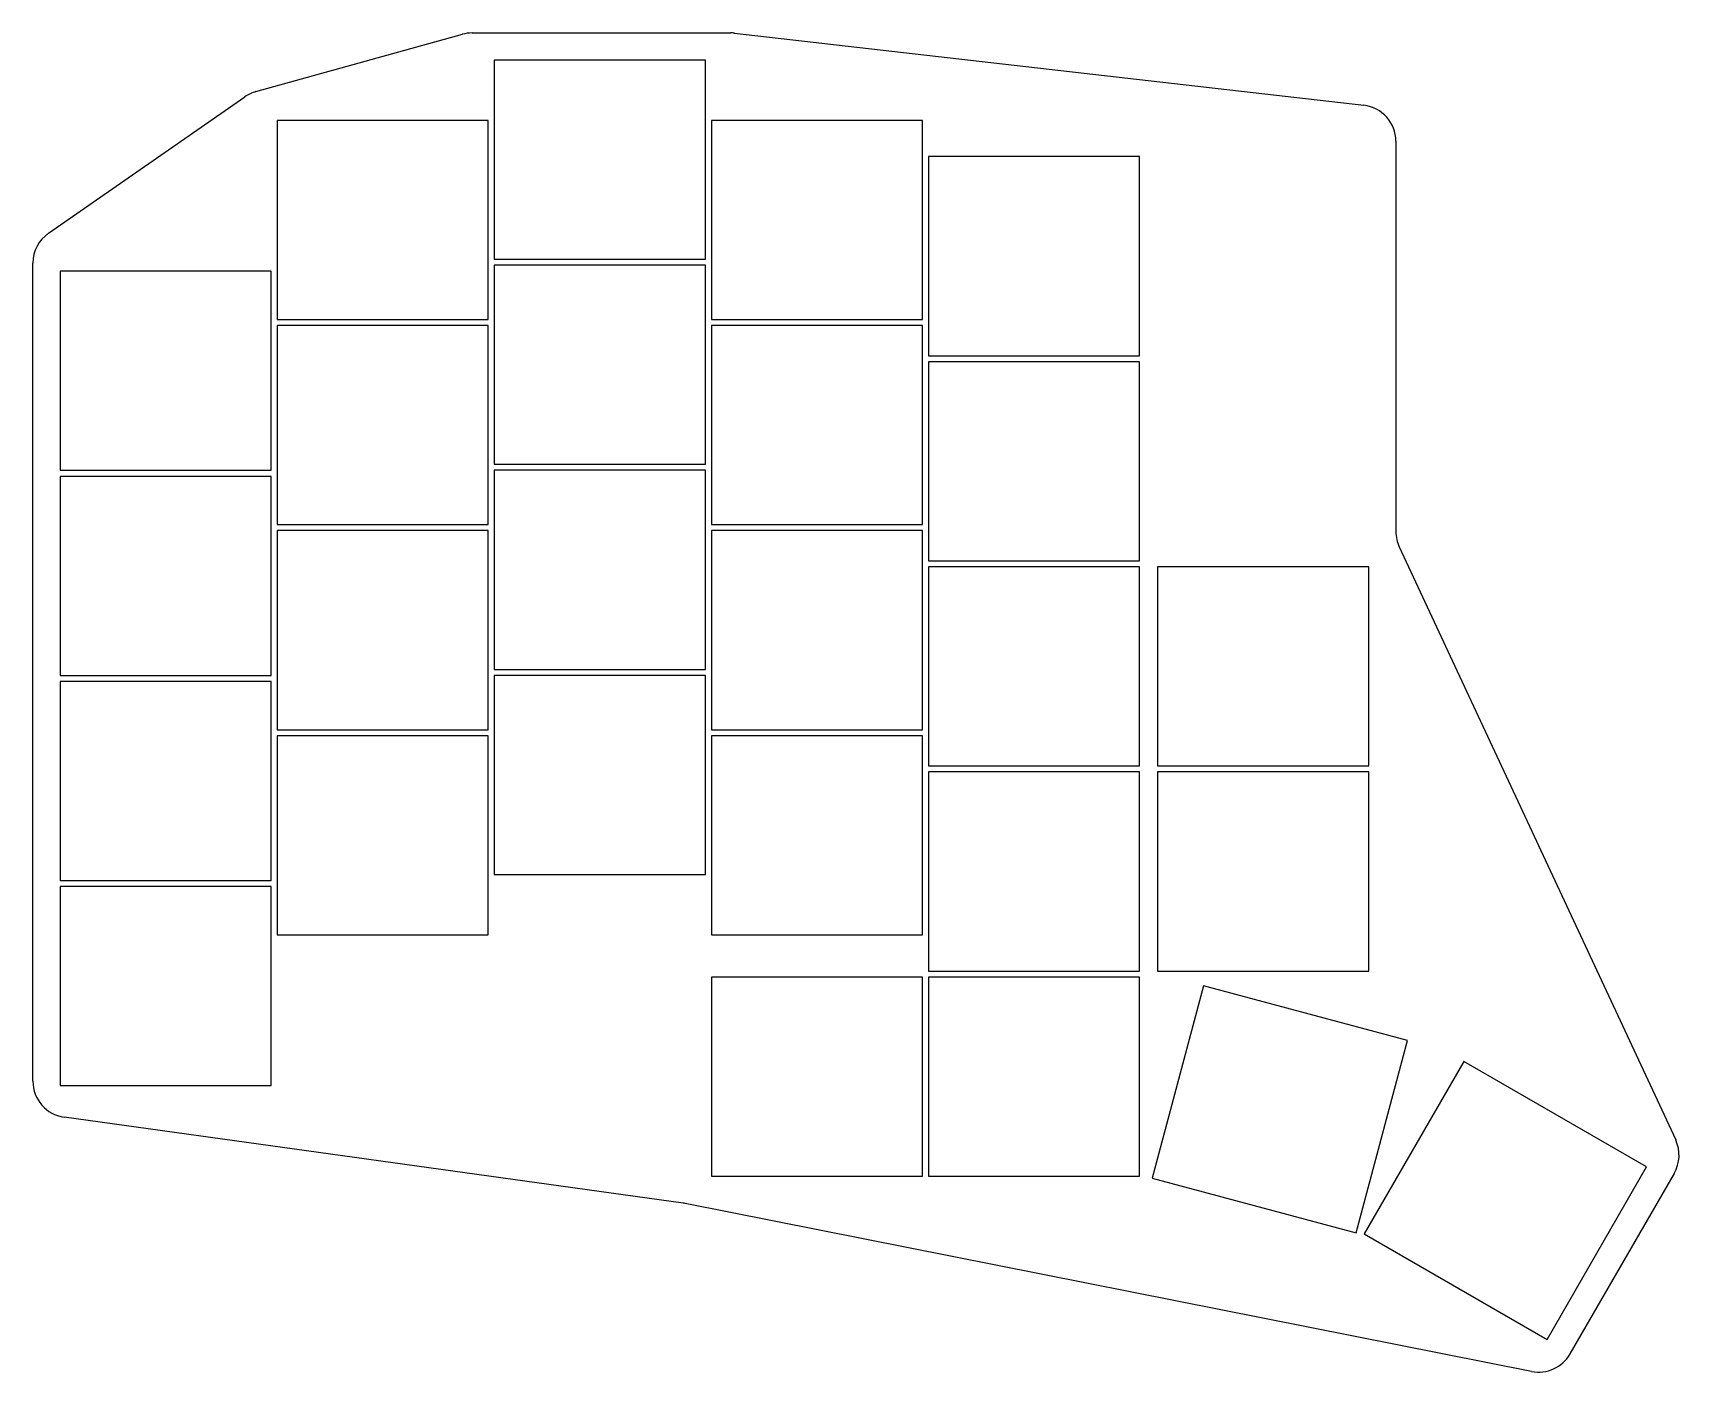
# Model space of a CAD drawing. Header units: millimetres. Extents: x 89 to 225, y -132 to -21.
import ezdxf

# ---------------------------------------------------------------- set-up
doc = ezdxf.new("R2010")
doc.units = ezdxf.units.MM

msp = doc.modelspace()

# ---------------------------------------------------------------- linework, layer by layer
for p, q in [((107.49, -25.86), (124.61, -21.11)), ((125.41, -21), (146.83, -21)), ((147.17, -21.02), (199.34, -27)), ((144.75, -23.25), (127.25, -23.25)), ((127.25, -23.25), (127.25, -39.75)), ((144.75, -39.75), (144.75, -23.25)), ((90.29, -37.6), (106.58, -26.29)), ((126.75, -28.25), (109.25, -28.25)), ((109.25, -28.25), (109.25, -44.75)), ((126.75, -44.75), (126.75, -28.25)), ((162.75, -28.25), (145.25, -28.25)), ((145.25, -28.25), (145.25, -44.75)), ((162.75, -44.75), (162.75, -28.25)), ((202, -29.98), (202, -62.33)), ((180.75, -31.25), (163.25, -31.25)), ((163.25, -31.25), (163.25, -47.75)), ((180.75, -47.75), (180.75, -31.25)), ((89, -107.89), (89, -40.07)), ((108.75, -40.75), (91.25, -40.75)), ((91.25, -40.75), (91.25, -57.25)), ((108.75, -57.25), (108.75, -40.75)), ((127.25, -39.75), (144.75, -39.75)), ((144.75, -40.25), (127.25, -40.25)), ((127.25, -40.25), (127.25, -56.75)), ((144.75, -56.75), (144.75, -40.25)), ((109.25, -44.75), (126.75, -44.75)), ((145.25, -44.75), (162.75, -44.75)), ((126.75, -45.25), (109.25, -45.25)), ((109.25, -45.25), (109.25, -61.75)), ((126.75, -61.75), (126.75, -45.25)), ((162.75, -45.25), (145.25, -45.25)), ((145.25, -45.25), (145.25, -61.75)), ((162.75, -61.75), (162.75, -45.25)), ((163.25, -47.75), (180.75, -47.75)), ((180.75, -48.25), (163.25, -48.25)), ((163.25, -48.25), (163.25, -64.75)), ((180.75, -64.75), (180.75, -48.25)), ((91.25, -57.25), (108.75, -57.25)), ((127.25, -56.75), (144.75, -56.75)), ((144.75, -57.25), (127.25, -57.25)), ((127.25, -57.25), (127.25, -73.75)), ((144.75, -73.75), (144.75, -57.25)), ((108.75, -57.75), (91.25, -57.75)), ((91.25, -57.75), (91.25, -74.25)), ((108.75, -74.25), (108.75, -57.75)), ((109.25, -61.75), (126.75, -61.75)), ((126.75, -62.25), (109.25, -62.25)), ((109.25, -62.25), (109.25, -78.75)), ((126.75, -78.75), (126.75, -62.25)), ((145.25, -61.75), (162.75, -61.75)), ((162.75, -62.25), (145.25, -62.25)), ((145.25, -62.25), (145.25, -78.75)), ((162.75, -78.75), (162.75, -62.25)), ((202.28, -63.6), (225.2, -112.75)), ((163.25, -64.75), (180.75, -64.75)), ((180.75, -65.25), (163.25, -65.25)), ((163.25, -65.25), (163.25, -81.75)), ((180.75, -81.75), (180.75, -65.25)), ((199.75, -65.25), (182.25, -65.25)), ((182.25, -65.25), (182.25, -81.75)), ((199.75, -81.75), (199.75, -65.25)), ((91.25, -74.25), (108.75, -74.25)), ((108.75, -74.75), (91.25, -74.75)), ((91.25, -74.75), (91.25, -91.25)), ((108.75, -91.25), (108.75, -74.75)), ((127.25, -73.75), (144.75, -73.75)), ((144.75, -74.25), (127.25, -74.25)), ((127.25, -74.25), (127.25, -90.75)), ((144.75, -90.75), (144.75, -74.25)), ((109.25, -78.75), (126.75, -78.75)), ((145.25, -78.75), (162.75, -78.75)), ((126.75, -79.25), (109.25, -79.25)), ((109.25, -79.25), (109.25, -95.75)), ((126.75, -95.75), (126.75, -79.25)), ((162.75, -79.25), (145.25, -79.25)), ((145.25, -79.25), (145.25, -95.75)), ((162.75, -95.75), (162.75, -79.25)), ((163.25, -81.75), (180.75, -81.75)), ((182.25, -81.75), (199.75, -81.75)), ((180.75, -82.25), (163.25, -82.25)), ((163.25, -82.25), (163.25, -98.75)), ((180.75, -98.75), (180.75, -82.25)), ((199.75, -82.25), (182.25, -82.25)), ((182.25, -82.25), (182.25, -98.75)), ((199.75, -98.75), (199.75, -82.25)), ((91.25, -91.25), (108.75, -91.25)), ((127.25, -90.75), (144.75, -90.75)), ((108.75, -91.75), (91.25, -91.75)), ((91.25, -91.75), (91.25, -108.25)), ((108.75, -108.25), (108.75, -91.75)), ((109.25, -95.75), (126.75, -95.75)), ((145.25, -95.75), (162.75, -95.75)), ((162.75, -99.25), (145.25, -99.25)), ((145.25, -99.25), (145.25, -115.75)), ((162.75, -115.75), (162.75, -99.25)), ((163.25, -98.75), (180.75, -98.75)), ((180.75, -99.25), (163.25, -99.25)), ((163.25, -99.25), (163.25, -115.75)), ((180.75, -115.75), (180.75, -99.25)), ((182.25, -98.75), (199.75, -98.75)), ((186.06, -99.97), (181.79, -115.91)), ((202.97, -104.5), (186.06, -99.97)), ((198.7, -120.44), (202.97, -104.5)), ((207.63, -106.24), (199.38, -120.53)), ((222.79, -114.99), (207.63, -106.24)), ((91.25, -108.25), (108.75, -108.25)), ((142.91, -117.99), (91.59, -110.86)), ((145.25, -115.75), (162.75, -115.75)), ((163.25, -115.75), (180.75, -115.75)), ((181.79, -115.91), (198.7, -120.44)), ((214.54, -129.28), (222.79, -114.99)), ((225.08, -115.52), (216.43, -130.49)), ((213.25, -131.93), (143.09, -118.02)), ((199.38, -120.53), (214.54, -129.28))]:
    msp.add_line(p, q)
for centre, start, end in [((125.41, -24), 90, 105.5241), ((146.83, -24), 83.4655, 90), ((108.29, -28.75), 105.5241, 124.7778), ((199, -29.98), 0, 83.4655), ((92, -40.07), 124.7778, 180), ((205, -62.33), 180, 205.0011), ((92, -107.89), 180, 262.0928), ((222.48, -114.02), 330, 25.0011), ((142.5, -120.96), 78.7828, 82.0928), ((213.84, -128.99), 258.7828, 330)]:
    msp.add_arc(centre, 3, start, end)

doc.saveas('drawing.dxf')
